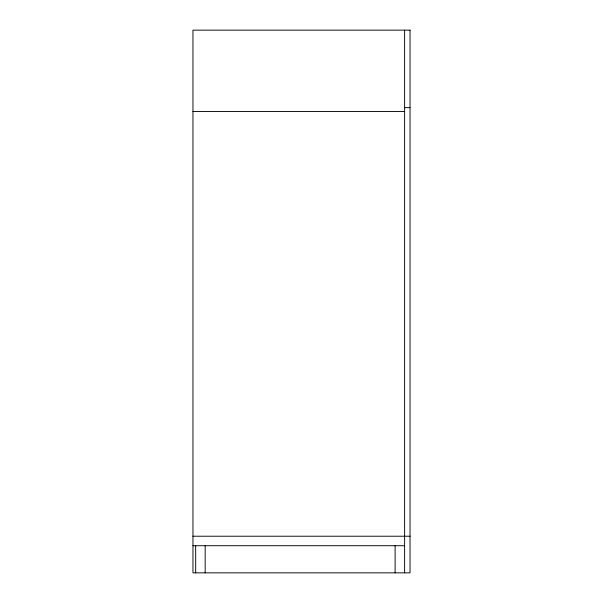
<?xml version="1.0" encoding="UTF-8"?>
<svg xmlns="http://www.w3.org/2000/svg" width="603" height="603" viewBox="0 0 603 603"><rect width="100%" height="100%" fill="white"/><g stroke="black" fill="none" stroke-linecap="round" stroke-linejoin="round"><path stroke-width="0.9" d="M404.613 107.643L410.04 107.643M192.96 111.555L404.613 111.555M192.96 536.218L410.04 536.218M192.96 545.715L404.613 545.715M404.613 30.15L404.613 572.85M395.116 545.715L395.116 572.85M205.171 545.715L205.171 572.85M195.674 545.715L195.674 572.85M410.04 30.15L192.96 30.15L192.96 572.85L410.04 572.85L410.04 30.15"/></g></svg>
